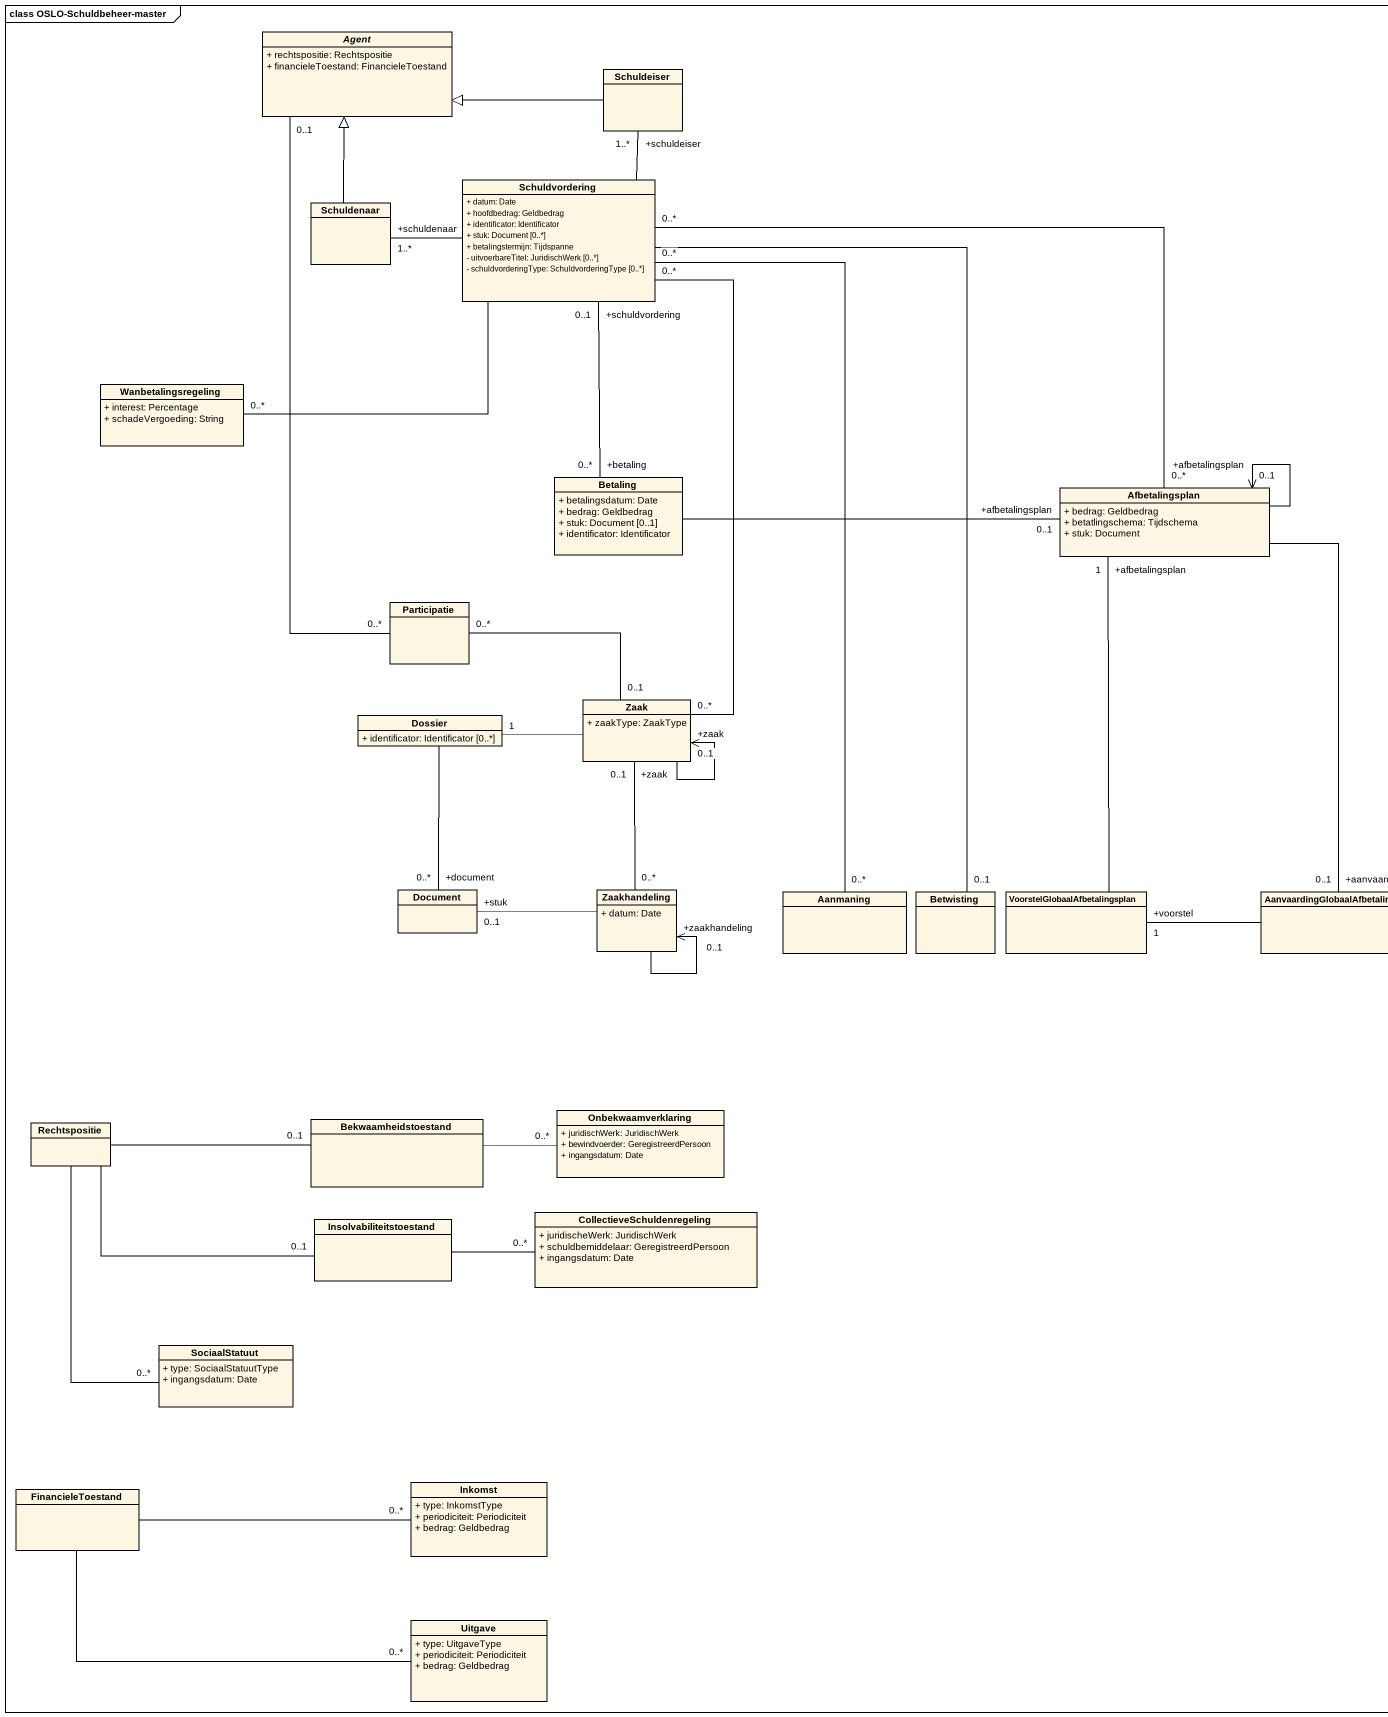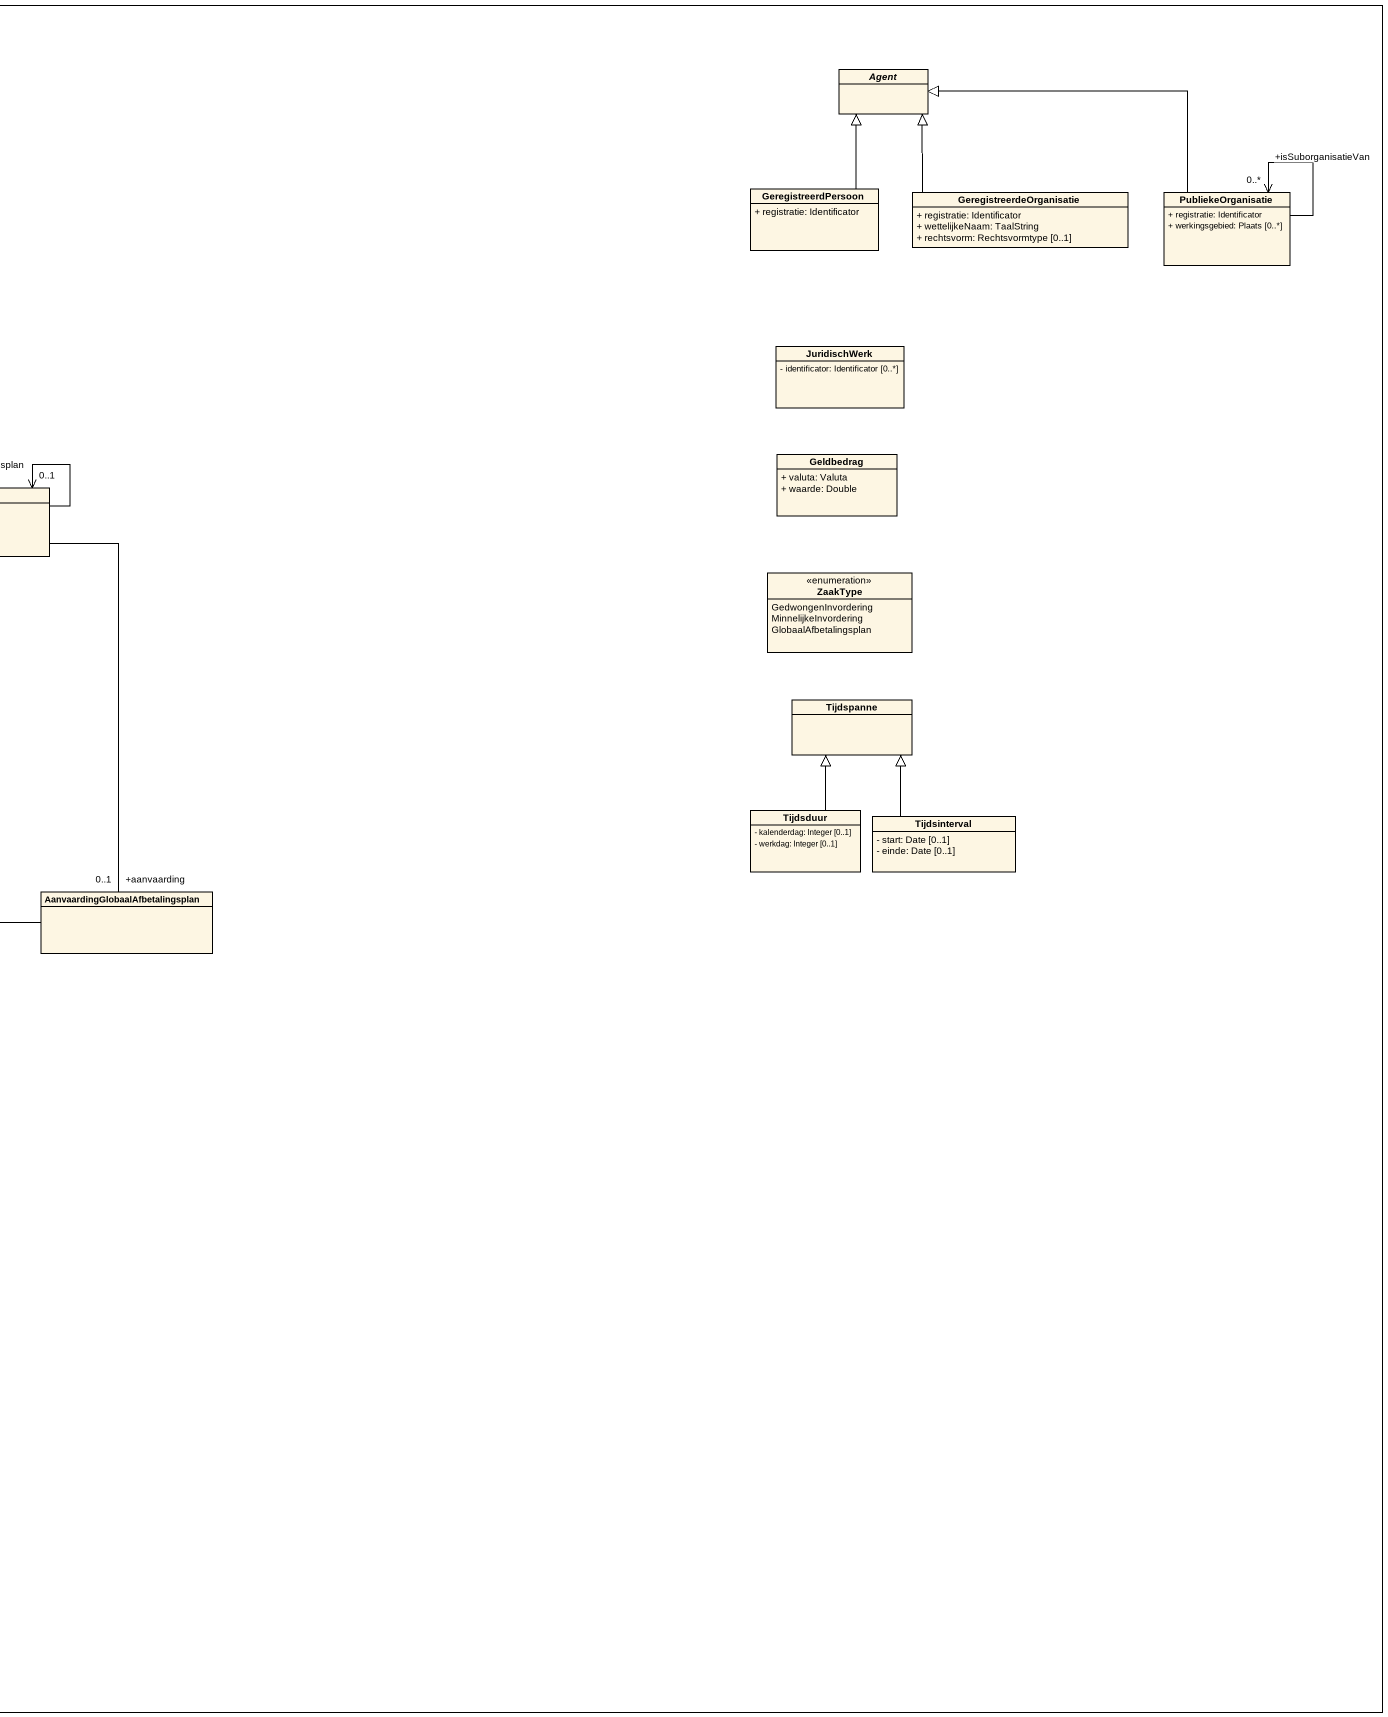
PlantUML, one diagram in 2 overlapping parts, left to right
@startuml
mainframe class OSLO-Schuldbeheer-master
hide circle
hide empty members
skinparam classAttributeIconSize 0
abstract class "Agent" as Agent_ {
  + rechtspositie: Rechtspositie
  + financieleToestand: FinancieleToestand
}
class Schuldeiser
abstract class "Agent" as Agent__2
class Schuldenaar
class Schuldvordering {
  + datum: Date
  + hoofdbedrag: Geldbedrag
  + identificator: Identificator
  + stuk: Document [0..*]
  + betalingstermijn: Tijdspanne
  - uitvoerbareTitel: JuridischWerk [0..*]
  - schuldvorderingType: SchuldvorderingType [0..*]
}
class GeregistreerdPersoon {
  + registratie: Identificator
}
class GeregistreerdeOrganisatie {
  + registratie: Identificator
  + wettelijkeNaam: TaalString
  + rechtsvorm: Rechtsvormtype [0..1]
}
class PubliekeOrganisatie {
  + registratie: Identificator
  + werkingsgebied: Plaats [0..*]
}
class JuridischWerk {
  - identificator: Identificator [0..*]
}
class Wanbetalingsregeling {
  + interest: Percentage
  + schadeVergoeding: String
}
class Betaling {
  + betalingsdatum: Date
  + bedrag: Geldbedrag
  + stuk: Document [0..1]
  + identificator: Identificator
}
class Geldbedrag {
  + valuta: Valuta
  + waarde: Double
}
class Afbetalingsplan {
  + bedrag: Geldbedrag
  + betatlingschema: Tijdschema
  + stuk: Document
}
class Participatie
enum ZaakType {
  GedwongenInvordering
  MinnelijkeInvordering
  GlobaalAfbetalingsplan
}
class Dossier {
  + identificator: Identificator [0..*]
}
class Zaak {
  + zaakType: ZaakType
}
class Tijdspanne
class Tijdsduur {
  - kalenderdag: Integer [0..1]
  - werkdag: Integer [0..1]
}
class Tijdsinterval {
  - start: Date [0..1]
  - einde: Date [0..1]
}
class Document
class Zaakhandeling {
  + datum: Date
}
class Aanmaning
class Betwisting
class "VoorstelGlobaalAfbetalingsplan" as VoorstelGlobaalAfbetalingspl
class "AanvaardingGlobaalAfbetalingsplan" as AanvaardingGlobaalAfbetaling
class Bekwaamheidstoestand
class Onbekwaamverklaring {
  + juridischWerk: JuridischWerk
  + bewindvoerder: GeregistreerdPersoon
  + ingangsdatum: Date
}
class Rechtspositie
class Insolvabiliteitstoestand
class CollectieveSchuldenregeling {
  + juridischeWerk: JuridischWerk
  + schuldbemiddelaar: GeregistreerdPersoon
  + ingangsdatum: Date
}
class SociaalStatuut {
  + type: SociaalStatuutType
  + ingangsdatum: Date
}
class FinancieleToestand
class Inkomst {
  + type: InkomstType
  + periodiciteit: Periodiciteit
  + bedrag: Geldbedrag
}
class Uitgave {
  + type: UitgaveType
  + periodiciteit: Periodiciteit
  + bedrag: Geldbedrag
}
Agent_ "0..1" -- "0..*" Participatie
Schuldeiser -left-|> Agent_
Schuldenaar -up-|> Agent_
Schuldvordering -up- "+schuldeiser\n1..*" Schuldeiser
Schuldvordering -left- "+schuldenaar\n1..*" Schuldenaar
Schuldvordering -left- "0..*" Wanbetalingsregeling
Schuldvordering "0..*" -- "0..*" Zaak
Schuldvordering "0..*" -- "0..*" Aanmaning
Schuldvordering -- "0..1" Betwisting
GeregistreerdPersoon -up-|> Agent__2
GeregistreerdeOrganisatie -up-|> Agent__2
PubliekeOrganisatie -left-|> Agent__2
PubliekeOrganisatie --> "+isSuborganisatieVan\n0..*" PubliekeOrganisatie
Betaling "+betaling\n0..*" -up- "+schuldvordering\n0..1" Schuldvordering
Betaling -right- "+afbetalingsplan\n0..1" Afbetalingsplan
Afbetalingsplan "0..*" -left- "0..*" Schuldvordering
Afbetalingsplan --> "+afbetalingsplan\n0..1" Afbetalingsplan
Dossier -- "+document\n0..*" Document
Zaak "0..1" -left- "0..*" Participatie
Zaak -left- "1" Dossier
Zaak --> "+zaak\n0..1" Zaak
Zaak "+zaak\n0..1" -- "0..*" Zaakhandeling
Tijdsduur -up-|> Tijdspanne
Tijdsinterval -up-|> Tijdspanne
Zaakhandeling -left- "+stuk\n0..1" Document
Zaakhandeling --> "+zaakhandeling\n0..1" Zaakhandeling
VoorstelGlobaalAfbetalingspl -up- "+afbetalingsplan\n1" Afbetalingsplan
AanvaardingGlobaalAfbetaling "+aanvaarding\n0..1" -up- Afbetalingsplan
AanvaardingGlobaalAfbetaling -left- "+voorstel\n1" VoorstelGlobaalAfbetalingspl
Bekwaamheidstoestand -right- "0..*" Onbekwaamverklaring
Rechtspositie -right- "0..1" Bekwaamheidstoestand
Rechtspositie -right- "0..1" Insolvabiliteitstoestand
Rechtspositie -- "0..*" SociaalStatuut
Insolvabiliteitstoestand -right- "0..*" CollectieveSchuldenregeling
FinancieleToestand -right- "0..*" Inkomst
FinancieleToestand -right- "0..*" Uitgave
@enduml
